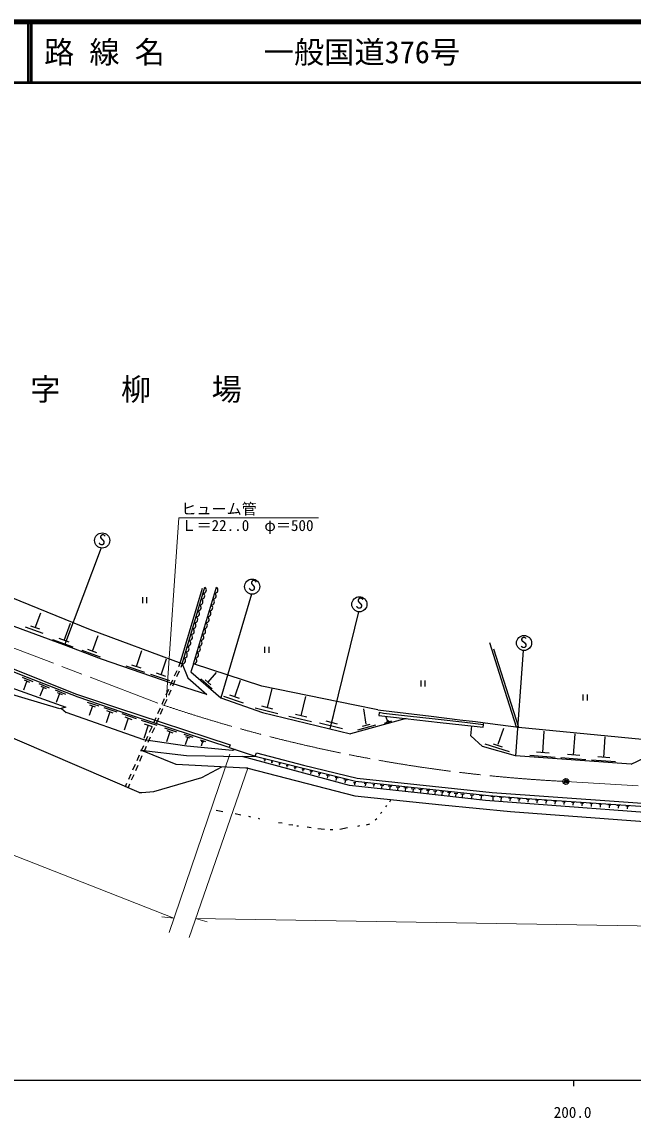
# Model space of a CAD drawing. Units: millimetres, scale not verified. Extents: x 40000 to 680000, y 20000 to 380000.
# Drawn here: x 176708 to 277856, y 198715 to 380000 of the extents above; entities that cross this region are included whole.
import ezdxf
from ezdxf.enums import TextEntityAlignment as Align

# ---------------------------------------------------------------- set-up
doc = ezdxf.new("R2010")
doc.units = ezdxf.units.MM
doc.header["$LTSCALE"] = 1000
doc.header["$PDMODE"] = 32
doc.header["$PDSIZE"] = 500
doc.linetypes.add('CHAIN', pattern=[18.5, 12, -1.5, 3.5, -1.5])
for name, color, linetype, lineweight in [('M-BGD', 7, 'Continuous', 25), ('M-BMK', 2, 'CHAIN', 13), ('M-BMK-SRVR', 3, 'Continuous', 25), ('M-STR-HTXT', 7, 'Continuous', 13), ('M-TTL', 7, 'Continuous', 140), ('M-TTL-BAND', 7, 'Continuous', 25), ('M-TTL-LINE', 7, 'Continuous', 50)]:
    doc.layers.add(name, color=color, linetype=linetype, lineweight=lineweight)
doc.layers.add('M-BMK-HTXT', color=7, linetype='Continuous')
doc.layers.add('M-TTL-TXT', color=7, linetype='Continuous')
doc.styles.add('ＭＳ ゴシック', font='')
doc.styles.get('ＭＳ ゴシック').set_extended_font_data('MS Gothic')

msp = doc.modelspace()

# ---------------------------------------------------------------- linework, layer by layer
at = {"layer": 'M-BGD'}
for p, q in [((189807, 293003), (183771, 276937)), ((203248, 273831), (206981, 286496)), ((205106, 273829), (208897, 286493)), ((196640, 284875), (196640, 283875)), ((197390, 283875), (197390, 284875)), ((202924, 273965), (206602, 286340)), ((214699, 285383), (209619, 268196)), ((178923, 279818), (179832, 282287)), ((232394, 282420), (227673, 263106)), ((180215, 278848), (177310, 279917)), ((179649, 279551), (178197, 280085)), ((183690, 277720), (184745, 280586)), ((185190, 276594), (181818, 277835)), ((184533, 277410), (182847, 278031)), ((188370, 275941), (189319, 278520)), ((189720, 274927), (186685, 276044)), ((189129, 275661), (187611, 276220)), ((195652, 273378), (196534, 276018)), ((216856, 276670), (216856, 275670)), ((217606, 275670), (217606, 276670)), ((254069, 277340), (256609, 269297)), ((254746, 276324), (258868, 263343)), ((259657, 276070), (258387, 258629)), ((199748, 272015), (200642, 274689)), ((202671, 273397), (202924, 273965)), ((203248, 273831), (202998, 273260)), ((197049, 272393), (193942, 273431)), ((196428, 273118), (194875, 273637)), ((201163, 271017), (198017, 272069)), ((200534, 271752), (198961, 272278)), ((201981, 271844), (202387, 272758)), ((202717, 272619), (202316, 271703)), ((207510, 270797), (208908, 272401)), ((176745, 271622), (178535, 270929)), ((177536, 271007), (176946, 269485)), ((177088, 271180), (177983, 270833)), ((179485, 270560), (181240, 269880)), ((179821, 270127), (180699, 269787)), ((201290, 270291), (201696, 271204)), ((202035, 271062), (201634, 270146)), ((208207, 269691), (206319, 271336)), ((207982, 270385), (207038, 271208)), ((211921, 268364), (212880, 271141)), ((242716, 271072), (242716, 270072)), ((243466, 270072), (243466, 271072)), ((180260, 269957), (179682, 268466)), ((182189, 269512), (183910, 268846)), ((182950, 268921), (182383, 267459)), ((182519, 269088), (183380, 268754)), ((200599, 268737), (201005, 269651)), ((201354, 269505), (200952, 268589)), ((213386, 267309), (210118, 268437)), ((212738, 268082), (211104, 268645)), ((217327, 266593), (218099, 269772)), ((222914, 265237), (223685, 268416)), ((256609, 269297), (258491, 263394)), ((269552, 268761), (269552, 267761)), ((270302, 267761), (270302, 268761)), ((187508, 267520), (189439, 266875)), ((188377, 266908), (187829, 265267)), ((187894, 267069), (188859, 266747)), ((190284, 266593), (192421, 265880)), ((199218, 265631), (199624, 266544)), ((199908, 267184), (200315, 268098)), ((200672, 267948), (200270, 267032)), ((218262, 266366), (216392, 266820)), ((228004, 264115), (228794, 267373)), ((235616, 266205), (231789, 267030)), ((183262, 266476), (184007, 265768)), ((196872, 261294), (184007, 265768)), ((191245, 265916), (190639, 264099)), ((190711, 266094), (191780, 265738)), ((193259, 265600), (195617, 264813)), ((194320, 264853), (193651, 262848)), ((193730, 265049), (194909, 264656)), ((198527, 264077), (198933, 264991)), ((199308, 264833), (198907, 263917)), ((199990, 266390), (199588, 265474)), ((219061, 265578), (215321, 266485)), ((224648, 264222), (220907, 265130)), ((223849, 265010), (221978, 265464)), ((240283, 264804), (231105, 262273)), ((233654, 263866), (233279, 266382)), ((237196, 264413), (237003, 265032)), ((196447, 264535), (199042, 263669)), ((197615, 263713), (196878, 261507)), ((196966, 263930), (198263, 263496)), ((197836, 262524), (198242, 263438)), ((198626, 263276), (198225, 262360)), ((200291, 263252), (202285, 262586)), ((229780, 263076), (225948, 264006)), ((228962, 263883), (227045, 264348)), ((235210, 263679), (232250, 262848)), ((234286, 263831), (233034, 263468)), ((237861, 264340), (236644, 263971)), ((237456, 264403), (237050, 264257)), ((253094, 263748), (253151, 264122)), ((254205, 263976), (258868, 263343)), ((255553, 260542), (256448, 263192)), ((197145, 260971), (197552, 261884)), ((197944, 261719), (197543, 260803)), ((201188, 262620), (200623, 260926)), ((200690, 262786), (201687, 262454)), ((203491, 262184), (204970, 261690)), ((204156, 261715), (203737, 260458)), ((203787, 261838), (204526, 261592)), ((206198, 261280), (207116, 260973)), ((206382, 261065), (206841, 260912)), ((262902, 259135), (263166, 262730)), ((268013, 258743), (268270, 262240)), ((273012, 258359), (273261, 261762)), ((277528, 257224), (285743, 261185)), ((196455, 259417), (196861, 260331)), ((197262, 260161), (196861, 259245)), ((206611, 260989), (206351, 260208)), ((258387, 258629), (252923, 260167)), ((257379, 259261), (253377, 260577)), ((256220, 260050), (254728, 260559)), ((195764, 257864), (196170, 258778)), ((196580, 258604), (196179, 257688)), ((216769, 258010), (217015, 257949)), ((216892, 257980), (216831, 257734)), ((217973, 257712), (218244, 257644)), ((218108, 257678), (218041, 257407)), ((277528, 257224), (258387, 258629)), ((264970, 258346), (260742, 258656)), ((263960, 259058), (261845, 259213)), ((270025, 257975), (265910, 258277)), ((269042, 258668), (266984, 258819)), ((274969, 257612), (270966, 257906)), ((274012, 258286), (272011, 258433)), ((194382, 254757), (194789, 255671)), ((195073, 256311), (195479, 257224)), ((195898, 257047), (195497, 256131)), ((219201, 257407), (219498, 257333)), ((219350, 257370), (219276, 257073)), ((220456, 257095), (220779, 257015)), ((220617, 257055), (220537, 256732)), ((221736, 256778), (222086, 256691)), ((221911, 256734), (221824, 256384)), ((223043, 256453), (223420, 256360)), ((223232, 256407), (223138, 256029)), ((224377, 256122), (224783, 256022)), ((224580, 256072), (224479, 255666)), ((225739, 255784), (226173, 255677)), ((225956, 255731), (225848, 255296)), ((193846, 253551), (194098, 254118)), ((194534, 253933), (194284, 253362)), ((195216, 255490), (194815, 254574)), ((227129, 255439), (227593, 255324)), ((227361, 255382), (227246, 254919)), ((228548, 255087), (229041, 254965)), ((228795, 255026), (228672, 254533)), ((229997, 254728), (230520, 254598)), ((230259, 254663), (230129, 254139)), ((231581, 254239), (231968, 254197)), ((231775, 254218), (231742, 253830)), ((233365, 254095), (233753, 254053)), ((233559, 254074), (233526, 253686)), ((234760, 253943), (235121, 253904)), ((234941, 253924), (234901, 253562)), ((236008, 253807), (236585, 253745)), ((236297, 253776), (236234, 253200)), ((237332, 253663), (237922, 253599)), ((237627, 253631), (237563, 253041)), ((238633, 253522), (239233, 253456)), ((238933, 253489), (238868, 252889)), ((239917, 253382), (240512, 253317)), ((240214, 253349), (240150, 252754)), ((241153, 253247), (241790, 253178)), ((241472, 253212), (241402, 252575)), ((242387, 253113), (243025, 253043)), ((242706, 253078), (242636, 252440)), ((243670, 252973), (244163, 252919)), ((243917, 252946), (243863, 252453)), ((244838, 252846), (245372, 252788)), ((245105, 252817), (245047, 252283)), ((245999, 252719), (246543, 252660)), ((246271, 252690), (246212, 252145)), ((247153, 252594), (247678, 252537)), ((247415, 252565), (247358, 252040)), ((248246, 252475), (248831, 252411)), ((248538, 252443), (248479, 251858)), ((249372, 252352), (249908, 252294)), ((249640, 252323), (249582, 251787)), ((250897, 252186), (251432, 252128)), ((251164, 252157), (251106, 251621)), ((252433, 252125), (253074, 252055)), ((252754, 252090), (252684, 251450)), ((237051, 250416), (236881, 250162)), ((237785, 251401), (237515, 250975)), ((254331, 251933), (254993, 251889)), ((254662, 251911), (254618, 251250)), ((255698, 251831), (256360, 251787)), ((256029, 251809), (255985, 251147)), ((257264, 251661), (257750, 251629)), ((257507, 251645), (257475, 251159)), ((258747, 251563), (259235, 251531)), ((258991, 251547), (258958, 251059)), ((260232, 251465), (260721, 251432)), ((260476, 251448), (260444, 250959)), ((261718, 251366), (262209, 251333)), ((261964, 251350), (261931, 250858)), ((263206, 251267), (263699, 251235)), ((263453, 251251), (263420, 250758)), ((264696, 251169), (265191, 251136)), ((264944, 251152), (264911, 250657)), ((266188, 251070), (266684, 251037)), ((266436, 251053), (266403, 250557)), ((267681, 250971), (268180, 250938)), ((267930, 250954), (267897, 250456)), ((269177, 250871), (269677, 250838)), ((269427, 250855), (269393, 250355)), ((270673, 250772), (271175, 250739)), ((270924, 250756), (270891, 250254)), ((272172, 250673), (272676, 250639)), ((272424, 250656), (272390, 250153)), ((273672, 250573), (274178, 250540)), ((273925, 250557), (273892, 250051)), ((275175, 250474), (275682, 250440)), ((275428, 250457), (275394, 249950)), ((276679, 250374), (277187, 250340)), ((276933, 250357), (276899, 249848)), ((208857, 249654), (209957, 249400)), ((211989, 249061), (212921, 248892)), ((214191, 248638), (214529, 248553)), ((236289, 249315), (236035, 249061)), ((215799, 248299), (216053, 248215)), ((219186, 247622), (219779, 247537)), ((220879, 247283), (221557, 247199)), ((222234, 247029), (222488, 247029)), ((223927, 246860), (224605, 246775)), ((230616, 246691), (229346, 246437)), ((232563, 247029), (232225, 246945)), ((233717, 247194), (234314, 247387)), ((235442, 248215), (235188, 247961)), ((226784, 246439), (225695, 246545)), ((227737, 246437), (228161, 246437))]:
    msp.add_line(p, q, dxfattribs=at)
for points in [[(196108, 252579), (101301, 293311), (74168, 306505)], [(111779, 303115), (113861, 302063), (164678, 277275), (185568, 268902), (192339, 266603), (211195, 260453), (211031, 259997), (195018, 265232), (186013, 268339), (177636, 271577), (168526, 275141), (164699, 276931), (113116, 302005)], [(203248, 273831), (188075, 279468), (163489, 289421), (141963, 299088)], [(201586, 270578), (189902, 274592), (183630, 276991), (169692, 282085), (160995, 286684), (143325, 294951)], [(147185, 282485), (165981, 273359), (171914, 270961), (183977, 266651), (182977, 266405), (173551, 269214), (145605, 282327)], [(203248, 273831), (204184, 271549), (207309, 268752), (201586, 270578)], [(205106, 273829), (204645, 272529), (209619, 268196), (216536, 265809), (231105, 262273)], [(231789, 267030), (216429, 270154), (205106, 273829)], [(235616, 266205), (240268, 265661), (244463, 265187), (249167, 264590), (251800, 264310), (254205, 263976)], [(252923, 260167), (250993, 261905), (251169, 263579)], [(258868, 263343), (285017, 260835), (286411, 260613)], [(211975, 259684), (211564, 259530), (204007, 260214), (196872, 261294)], [(196398, 259582), (203928, 258687), (213165, 258518)], [(214106, 256597), (213749, 256581), (202243, 257213), (196398, 259582)], [(211031, 259997), (215314, 258577), (215547, 259103), (223296, 257059), (232207, 254932), (254535, 252562), (286367, 250298), (322065, 248464), (344995, 247669), (352698, 247461), (365687, 248066), (377755, 248597), (388345, 249756), (398561, 251055), (421073, 255321)], [(420091, 253581), (391034, 248826), (378212, 247545), (371304, 246902), (355133, 246191), (334997, 246412), (318216, 247131), (291340, 248578), (279825, 249263), (253448, 251242), (242197, 252488), (230913, 253720), (213165, 258518), (215314, 258577)], [(215314, 258577), (231941, 254451), (253944, 252055), (260246, 251581), (279923, 250230), (324445, 247834), (353039, 246962), (366972, 247563), (378856, 248195), (398240, 250582), (421343, 254964)], [(196108, 252579), (196582, 252552), (198530, 252710), (206482, 255054), (209779, 256799)], [(214106, 256597), (231829, 252006), (246205, 250545), (257579, 249399), (300392, 246240), (351222, 244686), (378342, 246321), (394225, 248103), (416677, 251930)]]:
    msp.add_lwpolyline(points, dxfattribs=at)
msp.add_lwpolyline([(235831, 265770), (235785, 265310), (240136, 264821), (245909, 264119), (249490, 263771), (253039, 263366), (253094, 263748), (250004, 264136), (245073, 264666), (240533, 265205), (236531, 265649)], close=True, dxfattribs=at)
for centre in [(189997, 294245), (214814, 286609), (232559, 283687), (259811, 277289)]:
    msp.add_circle(centre, 1250, dxfattribs=at)
for centre, radius, start, end in [((206720, 286044), 522, 267.12845, 60.02865), ((208633, 286042), 523, 266.95048, 59.71661), ((206433, 285070), 522, 267.12845, 60.02865), ((208342, 285067), 523, 266.95048, 59.71661), ((205858, 283121), 522, 267.12845, 60.02865), ((206146, 284095), 522, 267.12845, 60.02865), ((207758, 283119), 523, 266.95048, 59.71661), ((208050, 284093), 523, 266.95048, 59.71661), ((205284, 281172), 522, 267.12845, 60.02865), ((205571, 282147), 522, 267.12845, 60.02865), ((207175, 281171), 523, 266.95048, 59.71661), ((207467, 282145), 523, 266.95048, 59.71661), ((204710, 279224), 522, 267.12845, 60.02865), ((204997, 280198), 522, 267.12845, 60.02865), ((206592, 279222), 523, 266.95048, 59.71661), ((206883, 280196), 523, 266.95048, 59.71661), ((204136, 277275), 522, 267.12845, 60.02865), ((204423, 278250), 522, 267.12845, 60.02865), ((206008, 277274), 523, 266.95048, 59.71661), ((206300, 278248), 523, 266.95048, 59.71661), ((203561, 275327), 522, 267.12845, 60.02865), ((203849, 276301), 522, 267.12845, 60.02865), ((205425, 275325), 523, 266.95048, 59.71661), ((205717, 276300), 523, 266.95048, 59.71661), ((203274, 274353), 522, 267.12845, 60.02865), ((205133, 274351), 523, 266.95048, 59.71661)]:
    msp.add_arc(centre, radius, start, end, dxfattribs=at)
at = {"layer": 'M-BMK'}
for p, q in [((170711, 278190), (199992, 267059)), ((266733, 254383), (334079, 250416))]:
    msp.add_line(p, q, dxfattribs=at)
msp.add_arc((278983, 500918), 246839, 251.33656, 267.15535, dxfattribs=at)
at = {"layer": 'M-BMK-SRVR'}
msp.add_circle((266733, 254383), 500, dxfattribs=at)
msp.add_point((266733, 254383), dxfattribs=at)
at = {"layer": 'M-STR-HTXT'}
for p, q in [((202676, 297999), (200616, 268331)), ((202676, 297999), (225790, 297999)), ((95403, 273445), (201873, 231774)), ((211143, 258883), (201067, 229419)), ((214106, 256597), (204369, 228572)), ((201873, 231774), (199885, 231996)), ((205460, 231711), (289036, 230350)), ((205460, 231711), (207383, 231162))]:
    msp.add_line(p, q, dxfattribs=at)
at = {"layer": 'M-TTL', "color": 2}
msp.add_line((680000, 380000), (40000, 380000), dxfattribs=at)
at = {"layer": 'M-TTL-BAND'}
for p, q in [((40000, 205000), (579000, 205000)), ((268000, 205000), (268000, 204000))]:
    msp.add_line(p, q, dxfattribs=at)
at = {"layer": 'M-TTL-LINE'}
for p, q in [((177750, 380000), (177750, 370000)), ((178250, 380000), (178250, 370000)), ((40000, 370000), (680000, 370000))]:
    msp.add_line(p, q, dxfattribs=at)

# ---------------------------------------------------------------- texts
at = {"layer": 'M-BGD', "style": 'ＭＳ ゴシック'}
for rotation, p in [(350.005, (189125, 293029)), (344.185, (213925, 285578)), (349.338, (231740, 282548))]:
    msp.add_text('S', height=1833, rotation=rotation, dxfattribs=at).set_placement(p, align=Align.BOTTOM_LEFT)
msp.add_text('S', height=1833, dxfattribs=at).set_placement((259132, 275915), align=Align.BOTTOM_LEFT)
at = {"layer": 'M-BMK-HTXT', "style": 'ＭＳ ゴシック'}
msp.add_text('字\u3000\u3000柳\u3000\u3000場', height=3666, dxfattribs=at).set_placement((178101, 316300), align=Align.BOTTOM_LEFT)
at = {"layer": 'M-STR-HTXT', "style": 'ＭＳ ゴシック'}
for s, p in [('ヒューム管', (203082, 297999)), ('Ｌ＝22..0\u3000φ＝500', (203097, 295256))]:
    msp.add_text(s, height=1833, dxfattribs=at).set_placement(p, align=Align.BOTTOM_LEFT)
at = {"layer": 'M-TTL-BAND', "style": 'ＭＳ ゴシック'}
msp.add_text('200.0', height=1833, dxfattribs=at).set_placement((267844, 198195), align=Align.BOTTOM_CENTER)
at = {"layer": 'M-TTL-TXT', "style": 'ＭＳ ゴシック'}
for s, p in [('路 線 名', (180380, 375000)), ('一般国道376号', (216734, 375000))]:
    msp.add_text(s, height=3666, dxfattribs=at).set_placement(p, align=Align.MIDDLE_LEFT)

doc.saveas('drawing.dxf')
